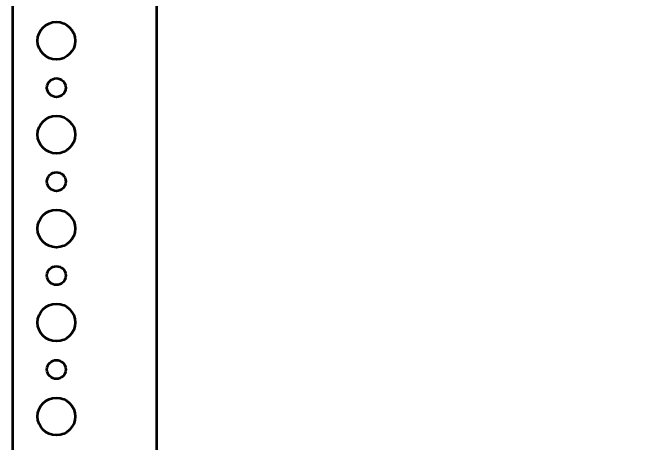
# Model space of a CAD drawing. Header units: centimetres. Extents: x -9.7 to 9.7, y -12.7 to 12.7.
# Drawn here: x -9.7 to 0.29, y -6.43 to 0.45 of the extents above; entities that cross this region are included whole.
import ezdxf

# ---------------------------------------------------------------- set-up
doc = ezdxf.new("R2010")
doc.units = ezdxf.units.CM
doc.header["$MEASUREMENT"] = 0
doc.layers.add('Layer 1', color=7, linetype='Continuous')

msp = doc.modelspace()

# ---------------------------------------------------------------- linework, layer by layer
at = {"layer": 'Layer 1', "color": 4, "lineweight": 53}
msp.add_lwpolyline([(-7.4, -11.25), (7.4, -11.25), (7.4, 9.75), (-7.4, 9.75), (-7.4, -11.25)], close=True, dxfattribs=at)
at = {"layer": 'Layer 1', "lineweight": 53}
for centre, major_axis in [((-8.99999, -0.00001), (0, 0.30001)), ((-9, -0.75), (0, 0.15)), ((-8.99999, -1.50001), (0, 0.30001)), ((-9, -2.25), (0, 0.15)), ((-8.99999, -3.00001), (0, 0.30001)), ((-9, -3.75), (0, 0.15)), ((-8.99999, -4.50001), (0, 0.30001)), ((-9, -5.25), (0, 0.15)), ((-8.99999, -6.00001), (0, 0.30001))]:
    msp.add_ellipse(centre, major_axis=major_axis, ratio=1, dxfattribs=at)
msp.add_open_spline([(-9.7, -12.2), (-9.7, -12.2), (-9.7, 12.2), (-9.7, 12.2), (-9.7, 12.2), (-9.7, 12.47614), (-9.47614, 12.7), (-9.2, 12.7), (-9.2, 12.7), (-9.2, 12.7), (9.2, 12.7), (9.2, 12.7), (9.2, 12.7), (9.47614, 12.7), (9.7, 12.47614), (9.7, 12.2), (9.7, 12.2), (9.7, 12.2), (9.7, -12.2), (9.7, -12.2), (9.7, -12.2), (9.7, -12.47614), (9.47614, -12.7), (9.2, -12.7), (9.2, -12.7), (9.2, -12.7), (-9.2, -12.7), (-9.2, -12.7), (-9.2, -12.7), (-9.47614, -12.7), (-9.7, -12.47614), (-9.7, -12.2)], degree=3, knots=[0, 0, 0, 0, 0.1111111, 0.1111111, 0.1111111, 0.1111111, 0.2222222, 0.2222222, 0.2222222, 0.2222222, 0.3333333, 0.3333333, 0.3333333, 0.3333333, 0.4444444, 0.4444444, 0.4444444, 0.4444444, 0.5555556, 0.5555556, 0.5555556, 0.5555556, 0.6666667, 0.6666667, 0.6666667, 0.6666667, 0.7777778, 0.7777778, 0.7777778, 0.7777778, 1, 1, 1, 1], dxfattribs=at)

doc.saveas('drawing.dxf')
